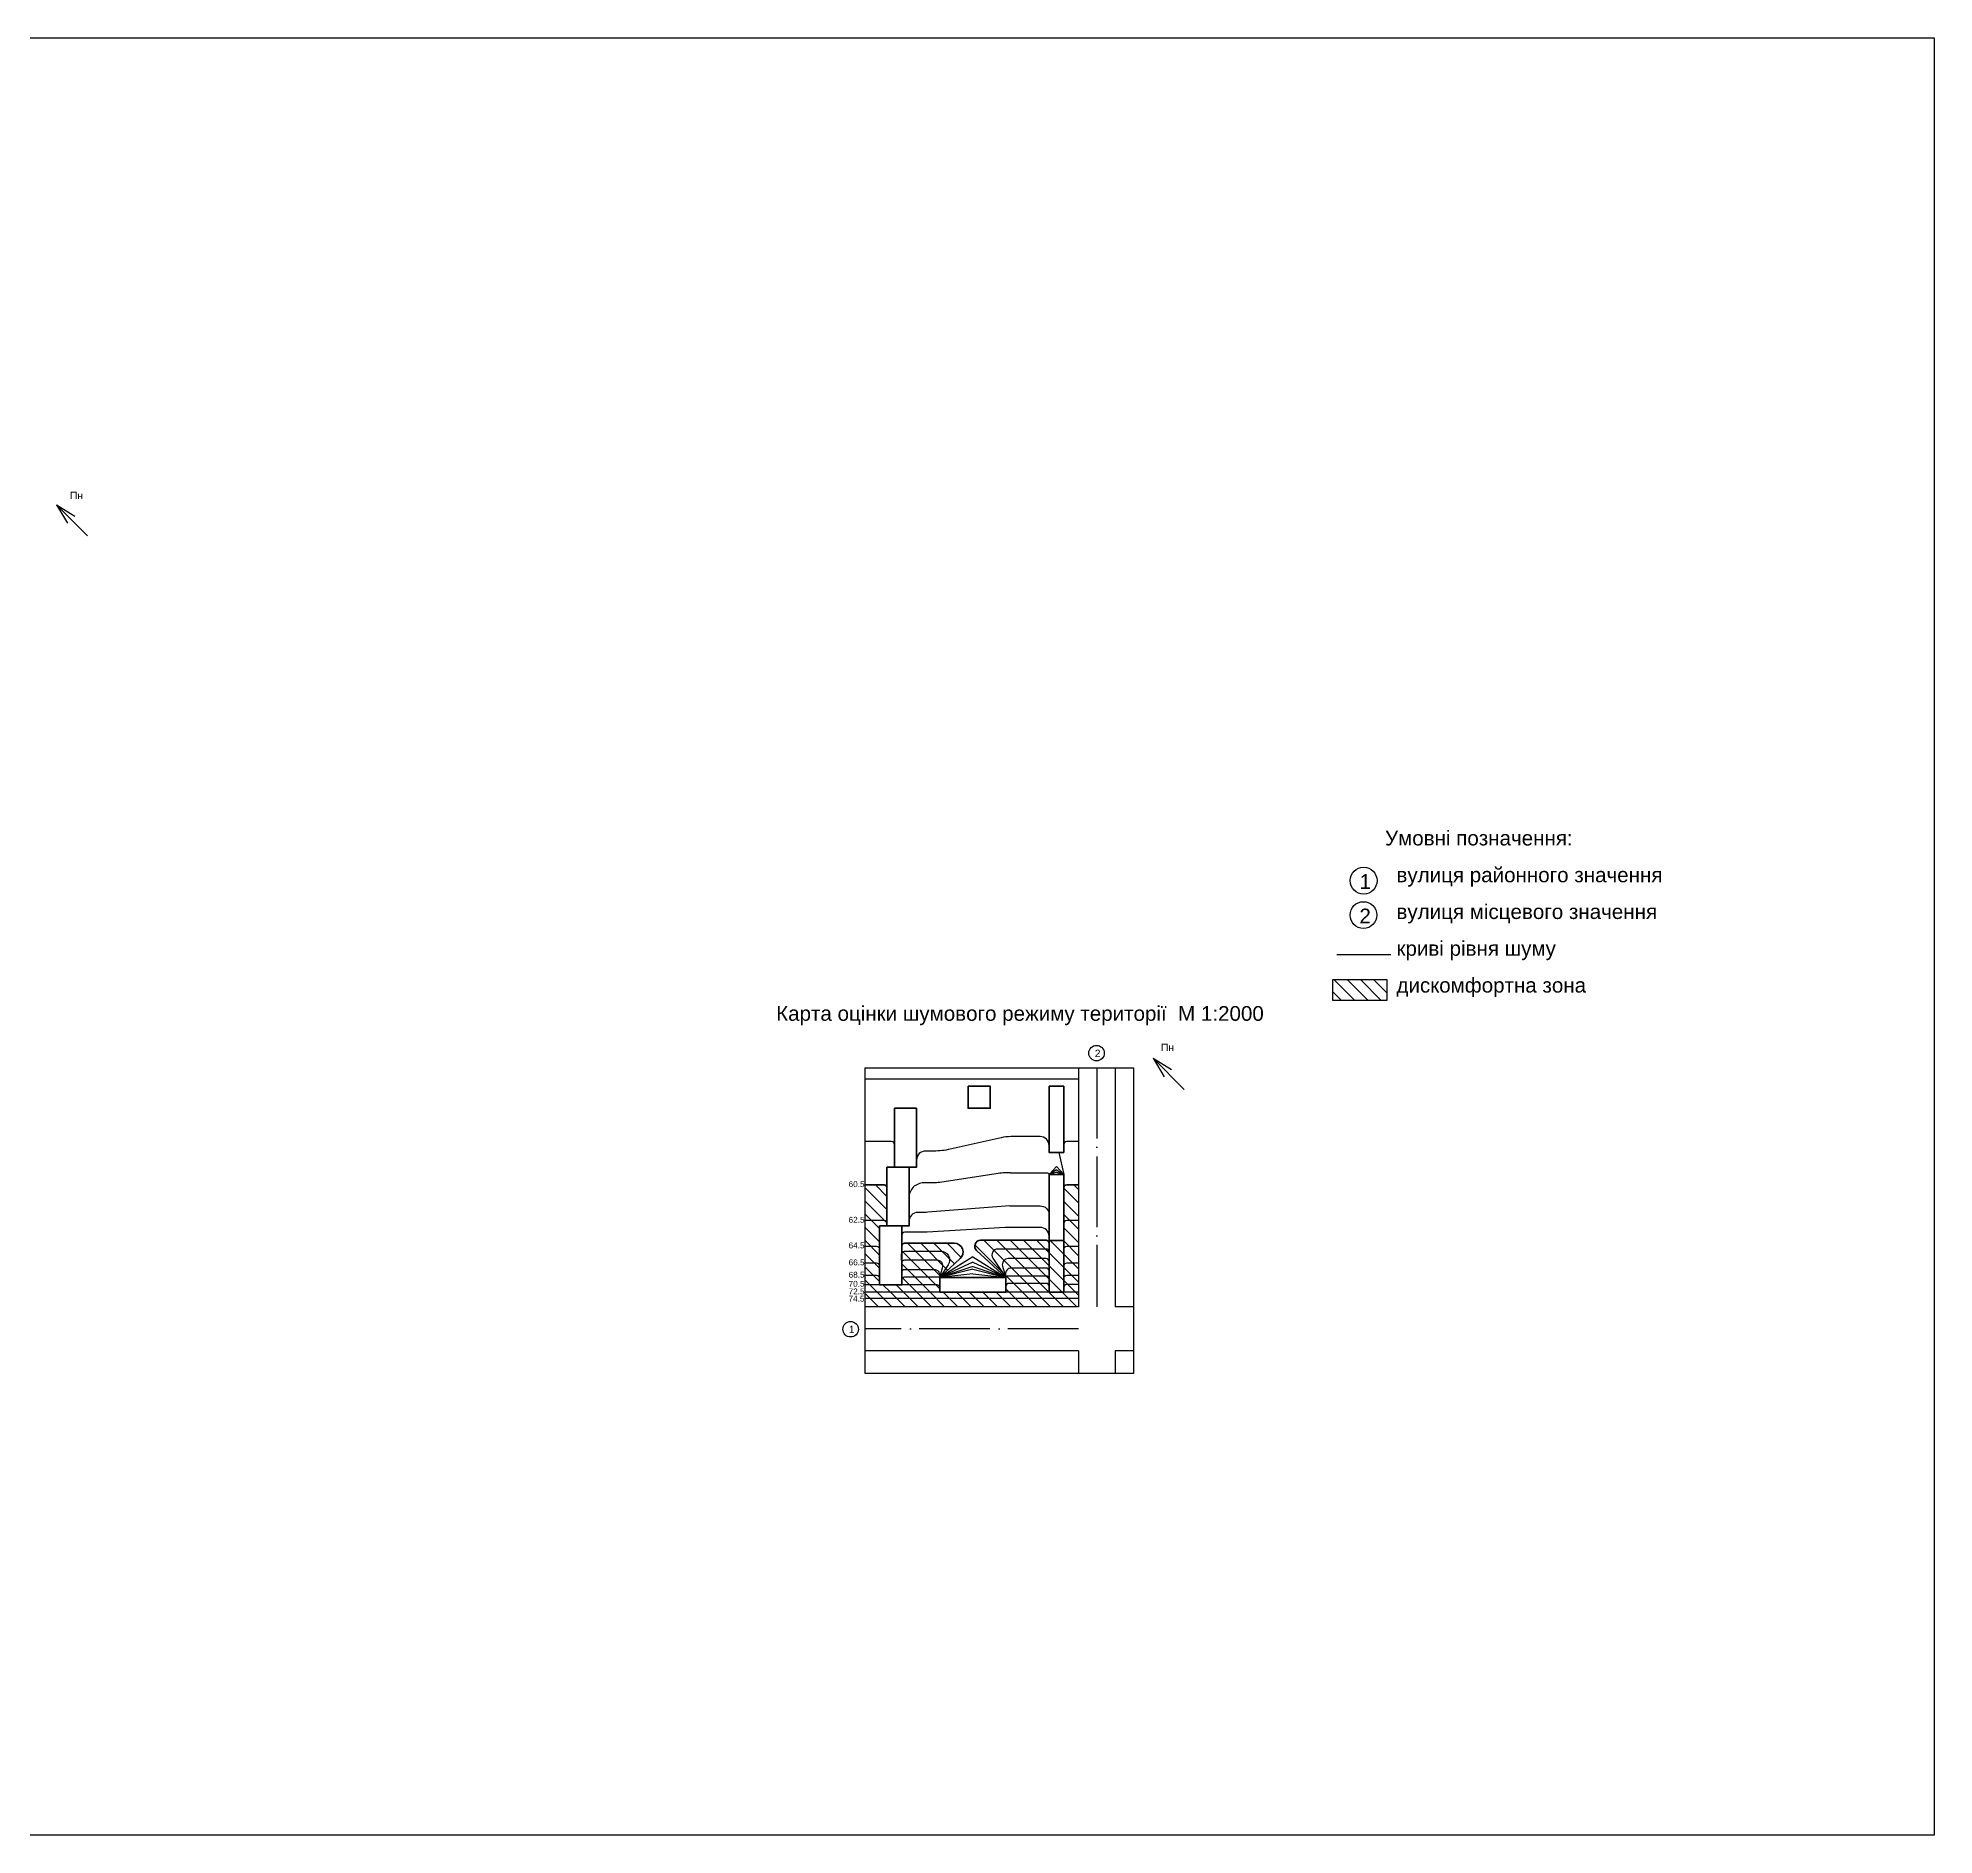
# Model space of a CAD drawing. Header units: millimetres. Extents: x 64469 to 69712, y 78667 to 80072.
# Drawn here: x 65952 to 66596, y 79243 to 79854 of the extents above; entities that cross this region are included whole.
import ezdxf

# ---------------------------------------------------------------- set-up
doc = ezdxf.new("R2010")
doc.units = ezdxf.units.MM
doc.linetypes.add('ACAD_ISO04W100', pattern=[30, 24, -3, 0, -3])
for name, color, linetype in [('ВДМ', 7, 'Continuous'), ('шум1', 11, 'Continuous'), ('шум2', 72, 'Continuous'), ('шум3', 50, 'Continuous')]:
    doc.layers.add(name, color=color, linetype=linetype)
doc.styles.get("Standard").update_dxf_attribs({"font": 'arial.ttf'})

msp = doc.modelspace()

# ---------------------------------------------------------------- hatches: boundary and pattern name
at = {"layer": 'шум3'}
h = msp.add_hatch(dxfattribs=at)
h.set_pattern_fill('ANSI31', color=256, angle=90)
h.set_pattern_definition([(135, (-0.201, 14.7662), (-2.24506403, -2.24506403), [])])
h.paths.add_polyline_path([(66391.936, 79533.494), (66391.936, 79526.399), (66410.228, 79526.399), (66410.228, 79533.494)])
h = msp.add_hatch(dxfattribs=at)
h.set_pattern_fill('ANSI31', color=256, angle=90)
h.paths.add_polyline_path([(66240.391, 79462.659, 0.4142136), (66239.391, 79463.659), (66232.891, 79463.659), (66232.891, 79451.548), (66239.391, 79451.548, -0.4142136), (66240.391, 79450.548)])
h.paths.add_polyline_path([(66237.891, 79449.712), (66240.391, 79449.712), (66240.391, 79450.548, 0.4142136), (66239.391, 79451.548), (66232.891, 79451.548), (66232.891, 79442.841), (66236.891, 79442.841, -0.4142136), (66237.891, 79441.841)])
h.paths.add_polyline_path([(66237.891, 79441.841, 0.4142136), (66236.891, 79442.841), (66232.891, 79442.841), (66232.891, 79437.075), (66236.891, 79437.075, -0.4142136), (66237.891, 79436.075)])
h.paths.add_polyline_path([(66237.891, 79436.075, 0.4142136), (66236.891, 79437.075), (66232.891, 79437.075), (66232.891, 79432.868), (66236.891, 79432.868, -0.4142136), (66237.891, 79431.868)])
h.paths.add_polyline_path([(66237.891, 79431.868, 0.4142136), (66236.891, 79432.868), (66232.891, 79432.868), (66232.891, 79429.784), (66237.891, 79429.784)])
h.paths.add_polyline_path([(66258.314, 79428.784, 0.4142136), (66257.314, 79429.784), (66245.391, 79429.784), (66245.391, 79429.712), (66237.891, 79429.712), (66237.891, 79429.784), (66232.891, 79429.784), (66232.891, 79427.185), (66258.314, 79427.185)])
h = msp.add_hatch(dxfattribs=at)
h.set_pattern_fill('ANSI31', color=256, angle=90)
h.paths.add_polyline_path([(66305.471, 79463.659), (66301.471, 79463.659, 0.4142136), (66300.471, 79462.659), (66300.471, 79460.985), (66300.471, 79450.548, -0.4142136), (66301.471, 79451.548), (66305.471, 79451.548)])
h.paths.add_polyline_path([(66305.471, 79451.548), (66301.471, 79451.548, 0.4142136), (66300.471, 79450.548), (66300.471, 79444.712), (66300.471, 79441.841, -0.4142136), (66301.471, 79442.841), (66305.471, 79442.841)])
h.paths.add_polyline_path([(66305.471, 79442.841), (66301.471, 79442.841, 0.4142137), (66300.471, 79441.841), (66300.471, 79436.075, -0.4142137), (66301.471, 79437.075), (66305.471, 79437.075)], flags=17)
h.paths.add_polyline_path([(66305.471, 79437.075), (66301.471, 79437.075, 0.4142143), (66300.471, 79436.075), (66300.471, 79431.863, -0.4156732), (66301.471, 79432.868), (66305.471, 79432.868)], flags=17)
h.paths.add_polyline_path([(66301.471, 79437.075), (66305.471, 79437.075), (66305.471, 79429.784), (66301.471, 79429.784, 0.4142136), (66300.471, 79428.784), (66300.471, 79427.212), (66295.471, 79427.212), (66295.471, 79444.712), (66300.471, 79444.712), (66300.471, 79436.075, -0.4142136)])
h.paths.add_polyline_path([(66305.471, 79429.784), (66301.471, 79429.784, 0.4142136), (66300.471, 79428.784), (66300.471, 79427.185), (66305.471, 79427.185)])
h = msp.add_hatch(dxfattribs=at)
h.set_pattern_fill('ANSI31', color=256, angle=90)
h.paths.add_polyline_path([(66305.471, 79425.076), (66232.891, 79425.076), (66232.891, 79422.212), (66305.471, 79422.212)])
h.paths.add_polyline_path([(66305.471, 79427.185), (66232.891, 79427.185), (66232.891, 79425.076), (66305.471, 79425.076)])
h.paths.add_polyline_path([(66294.471, 79430.173), (66281.814, 79430.173, 0.4142136), (66280.814, 79429.173), (66280.814, 79427.185), (66295.471, 79427.185), (66295.471, 79429.173, 0.4142136)])
h.paths.add_polyline_path([(66294.471, 79432.67), (66281.314, 79432.67, 0.4142136), (66280.814, 79432.17), (66280.814, 79429.173, -0.4142136), (66281.814, 79430.173), (66294.471, 79430.173, -0.4142136), (66295.471, 79429.173), (66295.471, 79431.67, 0.4142136)])
h.paths.add_polyline_path([(66295.471, 79434.397, 0.4142136), (66294.471, 79435.397), (66282.679, 79435.397, 0.4520946), (66280.695, 79433.143), (66280.814, 79432.212), (66280.816, 79432.212, -0.3898758), (66281.314, 79432.67), (66294.471, 79432.67, -0.4142136), (66295.471, 79431.67)])
h.paths.add_polyline_path([(66295.471, 79437.6, 0.4142136), (66294.471, 79438.6), (66281.572, 79438.6, 0.5034249), (66279.659, 79436.019), (66280.814, 79432.212), (66280.695, 79433.143, -0.4520946), (66282.679, 79435.397), (66294.471, 79435.397, -0.4142136), (66295.471, 79434.397)])
h.paths.add_polyline_path([(66295.471, 79440.873, 0.4142136), (66294.471, 79441.873), (66278.049, 79441.873, 0.6012305), (66276.392, 79438.753), (66280.814, 79432.212), (66279.659, 79436.019, -0.5034249), (66281.572, 79438.6), (66294.471, 79438.6, -0.4142136), (66295.471, 79437.6)])
h.paths.add_polyline_path([(66295.471, 79443.845, 0.4142136), (66294.471, 79444.845), (66272.227, 79444.845, 0.6830415), (66270.872, 79441.375), (66280.814, 79432.212), (66276.392, 79438.753, -0.6012305), (66278.049, 79441.873), (66294.471, 79441.873, -0.4142136), (66295.471, 79440.873)])
h = msp.add_hatch(dxfattribs=at)
h.set_pattern_fill('ANSI31', color=256, angle=90)
h.paths.add_polyline_path([(66263.248, 79443.845), (66246.389, 79443.807, 0.4135496), (66245.391, 79442.807), (66245.391, 79441.123), (66245.391, 79440.205, -0.3902694), (66246.387, 79441.123), (66258.689, 79441.123, -0.6012305), (66261.174, 79436.442), (66258.314, 79432.212), (66265.288, 79438.639, 0.6838732)])
h.paths.add_polyline_path([(66258.689, 79441.123), (66246.387, 79441.123, 0.3902694), (66245.391, 79440.205), (66245.391, 79437.121, -0.400662), (66246.39, 79438.074), (66257.397, 79438.074, -0.5034249), (66259.31, 79435.493), (66258.314, 79432.212), (66261.174, 79436.442, 0.6012305)], flags=17)
h.paths.add_polyline_path([(66257.397, 79438.074), (66246.39, 79438.074, 0.400662), (66245.391, 79437.121), (66245.394, 79433.932, -0.4145302), (66246.395, 79434.932), (66256.361, 79434.921, -0.4342155), (66258.354, 79432.783), (66258.314, 79432.212), (66259.31, 79435.493, 0.5034249)])
h.paths.add_polyline_path([(66256.361, 79434.921), (66246.395, 79434.932, 0.414843), (66245.394, 79433.93), (66245.394, 79433.932), (66245.391, 79432.411), (66245.391, 79431.411, -0.4142136), (66246.391, 79432.411), (66257.999, 79432.411, -0.2008183), (66258.314, 79432.212), (66258.354, 79432.783, 0.4342155)])
h.paths.add_polyline_path([(66258.314, 79432.212), (66258.314, 79432.212), (66258.314, 79432.212, 0.2008183), (66257.999, 79432.411), (66246.391, 79432.411, 0.4142136), (66245.391, 79431.411), (66245.391, 79429.784), (66257.314, 79429.784, -0.4142136), (66258.314, 79428.784)])
h = msp.add_hatch(dxfattribs=at)
h.set_pattern_fill('ANSI31', color=256, angle=90)
h.paths.add_polyline_path([(66305.471, 79437.075), (66301.471, 79437.075, 0.4142143), (66300.471, 79436.075), (66300.471, 79431.863, -0.4156732), (66301.471, 79432.868), (66305.471, 79432.868)])

# ---------------------------------------------------------------- linework, layer by layer
msp.add_lwpolyline([(65220.851, 79853.579), (66596.216, 79853.579), (66596.216, 79242.637), (65220.851, 79242.637)], close=True)
for points in [[(65958.165, 79694.846), (65968.739, 79684.271)], [(65958.165, 79694.846), (65961.967, 79688.573)], [(65958.165, 79694.846), (65964.438, 79691.044)], [(66330.834, 79506.71), (66341.409, 79496.135)], [(66330.834, 79506.71), (66334.636, 79500.436)], [(66330.834, 79506.71), (66337.107, 79502.907)], [(66232.891, 79503.446), (66232.891, 79399.65)], [(66232.891, 79503.446), (66324.286, 79503.446)], [(66232.891, 79399.65), (66324.286, 79399.65), (66324.286, 79503.446)], [(66305.471, 79503.446), (66305.471, 79422.212)], [(66317.971, 79503.446), (66317.971, 79422.212)], [(66305.471, 79422.212), (66232.891, 79422.212)], [(66324.286, 79422.212), (66317.971, 79422.212)], [(66305.471, 79407.212), (66232.891, 79407.212)], [(66305.471, 79407.212), (66305.471, 79399.65)], [(66317.971, 79407.212), (66317.971, 79399.65)], [(66324.286, 79407.212), (66317.971, 79407.212)]]:
    msp.add_lwpolyline(points)
at = {"linetype": 'ACAD_ISO04W100'}
for points in [[(66311.721, 79503.446), (66311.721, 79422.212)], [(66305.471, 79414.712), (66232.891, 79414.712)]]:
    msp.add_lwpolyline(points, dxfattribs=at)
at = {"color": 7, "lineweight": 35}
for points in [[(66267.971, 79497.212), (66275.471, 79497.212), (66275.471, 79489.712), (66267.971, 79489.712), (66267.971, 79497.212)], [(66295.471, 79497.212), (66300.471, 79497.212), (66300.471, 79474.712), (66295.471, 79474.712), (66295.471, 79497.212)], [(66242.971, 79489.712), (66250.471, 79489.712)], [(66250.471, 79489.712), (66250.471, 79469.712), (66242.971, 79469.712), (66242.971, 79489.712)], [(66240.391, 79469.712), (66247.891, 79469.712)], [(66247.891, 79469.712), (66247.891, 79449.712), (66240.391, 79449.712), (66240.391, 79469.712)], [(66295.471, 79467.212), (66300.471, 79467.212), (66300.471, 79444.712), (66295.471, 79444.712), (66295.471, 79467.212)], [(66237.891, 79449.712), (66245.391, 79449.712)], [(66245.391, 79449.712), (66245.391, 79429.712), (66237.891, 79429.712), (66237.891, 79449.712)], [(66295.471, 79444.712), (66300.471, 79444.712), (66300.471, 79427.212), (66295.471, 79427.212), (66295.471, 79444.712)]]:
    msp.add_lwpolyline(points, dxfattribs=at)
msp.add_lwpolyline([(66258.314, 79427.212), (66258.314, 79432.212), (66280.814, 79432.212), (66280.814, 79427.212)], close=True, dxfattribs=at)
for centre, radius in [((66402.376, 79567.093), 4.556), ((66402.317, 79555.383), 4.556), ((66311.618, 79508.46), 2.632), ((66228.053, 79414.595), 2.632)]:
    msp.add_circle(centre, radius)
at = {"layer": 'шум1', "color": 7}
for points in [[(66393.267, 79541.97), (66411.656, 79541.97)], [(66305.471, 79499.592), (66232.891, 79499.592)], [(66232.891, 79429.784), (66237.891, 79429.784)], [(66305.471, 79427.185), (66232.891, 79427.185)], [(66305.471, 79425.076), (66232.891, 79425.076)]]:
    msp.add_lwpolyline(points, dxfattribs=at)
at = {"layer": 'шум1', "color": 2}
msp.add_lwpolyline([(66391.936, 79533.494), (66410.228, 79533.494), (66410.228, 79526.399), (66391.936, 79526.399)], close=True, dxfattribs=at)
at = {"layer": 'шум1', "color": 7}
for points in [[(66242.971, 79476.543), (66242.971, 79477.378, 0.4142136), (66241.971, 79478.378), (66232.891, 79478.378)], [(66240.391, 79449.712), (66240.391, 79450.548, 0.4142136), (66239.391, 79451.548), (66232.891, 79451.548)], [(66305.471, 79451.548), (66301.471, 79451.548, 0.4142136), (66300.471, 79450.548), (66300.471, 79444.712)], [(66232.891, 79442.841), (66236.891, 79442.841, -0.4142136), (66237.891, 79441.841), (66237.891, 79438.285)], [(66300.471, 79436.075), (66300.471, 79441.841, -0.4142137), (66301.471, 79442.841), (66305.471, 79442.841)], [(66237.891, 79429.712), (66237.891, 79436.075, 0.4142136), (66236.891, 79437.075), (66232.891, 79437.075)], [(66305.471, 79437.075), (66301.471, 79437.075, 0.4142143), (66300.471, 79436.075), (66300.471, 79431.873)], [(66237.891, 79429.784), (66237.891, 79431.868, 0.4142136), (66236.891, 79432.868), (66232.891, 79432.868)], [(66245.391, 79429.784), (66257.314, 79429.784, -0.4142136), (66258.314, 79428.784), (66258.314, 79427.212)], [(66305.471, 79432.868), (66301.471, 79432.868, 0.4142136), (66300.471, 79431.868), (66300.471, 79427.185)], [(66305.471, 79429.784), (66301.471, 79429.784, 0.4142136), (66300.471, 79428.784), (66300.471, 79427.212)]]:
    msp.add_lwpolyline(points, format="xyb", dxfattribs=at)
at = {"layer": 'шум2', "color": 7}
for points in [[(66295.471, 79476.525), (66295.471, 79477.066, 0.4142136), (66292.471, 79480.066), (66282.485, 79480.066, 0.0555028), (66279.185, 79479.699), (66261.839, 79475.787, -0.0555028), (66256.34, 79475.175), (66253.471, 79475.175, 0.4142136), (66250.471, 79472.175), (66250.471, 79469.712)], [(66305.471, 79478.378), (66301.471, 79478.378, 0.4142136), (66300.471, 79477.378), (66300.471, 79474.712)], [(66282.318, 79467.729), (66280.454, 79467.729, 0.0380627), (66278.18, 79467.556), (66258.341, 79464.513, -0.0380627), (66256.067, 79464.34), (66252.879, 79464.34, 0.4177734), (66247.879, 79459.279), (66247.891, 79458.306)], [(66282.101, 79456.548), (66254.286, 79454.357, -0.0196515), (66253.109, 79454.311), (66250.891, 79454.311, 0.4142136), (66247.891, 79451.311), (66247.891, 79450.519)], [(66282.101, 79456.548), (66292.471, 79456.548, -0.4142136), (66295.471, 79453.548), (66295.471, 79451.558)], [(66295.471, 79445.749), (66295.471, 79446.22, 0.4142136), (66292.471, 79449.22), (66281.52, 79449.22, 0.0152693), (66280.604, 79449.192), (66254.068, 79447.57, -0.0152693), (66253.152, 79447.542), (66246.391, 79447.542, 0.4142136), (66245.391, 79446.542), (66245.391, 79442.807)], [(66295.471, 79438.6), (66295.471, 79440.873, 0.4142136), (66294.471, 79441.873), (66278.049, 79441.873, 0.6012305), (66276.392, 79438.753), (66280.814, 79432.212)], [(66295.471, 79435.397), (66295.471, 79437.6, 0.4142136), (66294.471, 79438.6), (66281.572, 79438.6, 0.5034249), (66279.659, 79436.019), (66280.814, 79432.212)], [(66295.471, 79432.67), (66295.471, 79434.397, 0.4142136), (66294.471, 79435.397), (66282.679, 79435.397, 0.4520946), (66280.695, 79433.143), (66280.814, 79432.212)], [(66295.471, 79430.173), (66295.471, 79431.67, 0.4142136), (66294.471, 79432.67), (66281.314, 79432.67, 0.4142136), (66280.814, 79432.17), (66280.814, 79432.212)], [(66295.471, 79427.212), (66295.471, 79429.173, 0.4142136), (66294.471, 79430.173), (66281.814, 79430.173, 0.4142136), (66280.814, 79429.173), (66280.814, 79427.212)]]:
    msp.add_lwpolyline(points, format="xyb", dxfattribs=at)
at = {"layer": 'шум3', "color": 7}
for points in [[(66298.828, 79474.712), (66300.471, 79467.212)], [(66297.971, 79469.973), (66295.471, 79467.212)], [(66297.971, 79468.802), (66295.471, 79467.212)], [(66297.971, 79468.008), (66295.471, 79467.212)], [(66297.971, 79469.973), (66300.471, 79467.212)], [(66297.971, 79468.802), (66300.471, 79467.212)], [(66297.971, 79468.008), (66300.471, 79467.212)], [(66269.564, 79439.215), (66258.314, 79432.212)], [(66269.564, 79439.215), (66258.314, 79432.212)], [(66269.564, 79437.44), (66258.314, 79432.212)], [(66269.564, 79437.44), (66258.314, 79432.212)], [(66269.564, 79435.967), (66258.314, 79432.212)], [(66269.564, 79435.967), (66258.314, 79432.212)], [(66269.564, 79435.075), (66258.314, 79432.212)], [(66269.564, 79435.075), (66258.314, 79432.212)], [(66269.564, 79439.215), (66280.814, 79432.212)], [(66269.564, 79437.44), (66280.814, 79432.212)], [(66269.564, 79435.967), (66280.814, 79432.212)], [(66269.564, 79435.075), (66280.814, 79432.212)], [(66269.564, 79433.415), (66258.314, 79432.212)], [(66269.564, 79433.415), (66258.314, 79432.212)], [(66269.564, 79433.415), (66280.814, 79432.212)]]:
    msp.add_lwpolyline(points, dxfattribs=at)
for points in [[(66282.318, 79467.729), (66294.963, 79467.729, -0.4788821), (66295.451, 79467.122), (66295.471, 79467.212)], [(66245.387, 79438.074), (66245.387, 79440.123, -0.4142136), (66246.387, 79441.123), (66258.689, 79441.123, -0.6012305), (66261.174, 79436.442), (66258.314, 79432.212)], [(66258.314, 79432.212), (66259.31, 79435.493, 0.5034249), (66257.397, 79438.074), (66246.39, 79438.074, 0.413897), (66245.39, 79437.075), (66245.387, 79434.933)], [(66245.391, 79432.411), (66245.394, 79433.934, -0.4138747), (66246.395, 79434.932), (66256.361, 79434.921, -0.4342155), (66258.354, 79432.783), (66258.314, 79432.212)], [(66245.391, 79429.712), (66245.391, 79431.411, -0.4142136), (66246.391, 79432.411), (66257.999, 79432.411, -0.2008183), (66258.314, 79432.212), (66258.314, 79432.212)]]:
    msp.add_lwpolyline(points, format="xyb", dxfattribs=at)
at = {"layer": 'шум3', "lineweight": 35}
for points in [[(66240.391, 79461.823), (66240.391, 79462.659, 0.4142136), (66239.391, 79463.659), (66232.891, 79463.659)], [(66305.471, 79463.659), (66301.471, 79463.659, 0.4142136), (66300.471, 79462.659), (66300.471, 79460.985)], [(66245.391, 79441.123), (66245.391, 79442.807, -0.4135496), (66246.389, 79443.807), (66263.248, 79443.845, -0.6838732), (66265.288, 79438.639), (66258.314, 79432.212)], [(66295.471, 79441.994), (66295.471, 79443.845, 0.4142136), (66294.471, 79444.845), (66272.227, 79444.845, 0.6830415), (66270.872, 79441.375), (66280.814, 79432.212)]]:
    msp.add_lwpolyline(points, format="xyb", dxfattribs=at)

# ---------------------------------------------------------------- texts
at = {"attachment_point": 1}
for s, width, insert, char_height in [('Пн', 7.16226, (65962.774, 79699.283), 2.5), ('Пн', 7.16226, (66333.497, 79511.647), 2.5), ('2', 4.20122, (66311.022, 79509.64), 2.5), ('60.5', 4.20122, (66227.354, 79464.915), 2), ('62.5', 4.20122, (66227.354, 79452.804), 2), ('64.5', 4.20122, (66227.354, 79444.098), 2), ('66.5', 4.20122, (66227.354, 79438.331), 2), ('68.5', 4.20122, (66227.354, 79434.125), 2), ('70.5', 4.20122, (66227.354, 79431.041), 2), ('72.5', 4.20122, (66227.354, 79428.441), 2), ('74.5', 4.20122, (66227.32, 79425.996), 2), ('1', 4.20122, (66227.457, 79415.774), 2.5)]:
    msp.add_mtext_dynamic_manual_height_columns(s, width=width, gutter_width=12.5, heights=[0], dxfattribs=dict(at, insert=insert, char_height=char_height))
at = {"layer": 'ВДМ', "char_height": 5, "attachment_point": 1}
for s, width, heights, insert in [('\\pxsm1.5;Умовні позначення:\\P  вулиця районного значення\\P  вулиця місцевого значення\\P  криві рівня шуму\\P  дискомфортна зона', 213.16362, [132.974], (66409.653, 79584.059)), ('1', 4.32334, [0], (66400.997, 79569.307)), ('2', 4.32334, [0], (66400.938, 79557.597)), ('Карта оцінки шумового режиму території  М 1:2000', 180.76829, [0], (66202.742, 79524.448))]:
    msp.add_mtext_dynamic_manual_height_columns(s, width=width, gutter_width=12.5, heights=heights, dxfattribs=dict(at, insert=insert))

doc.saveas('drawing.dxf')
